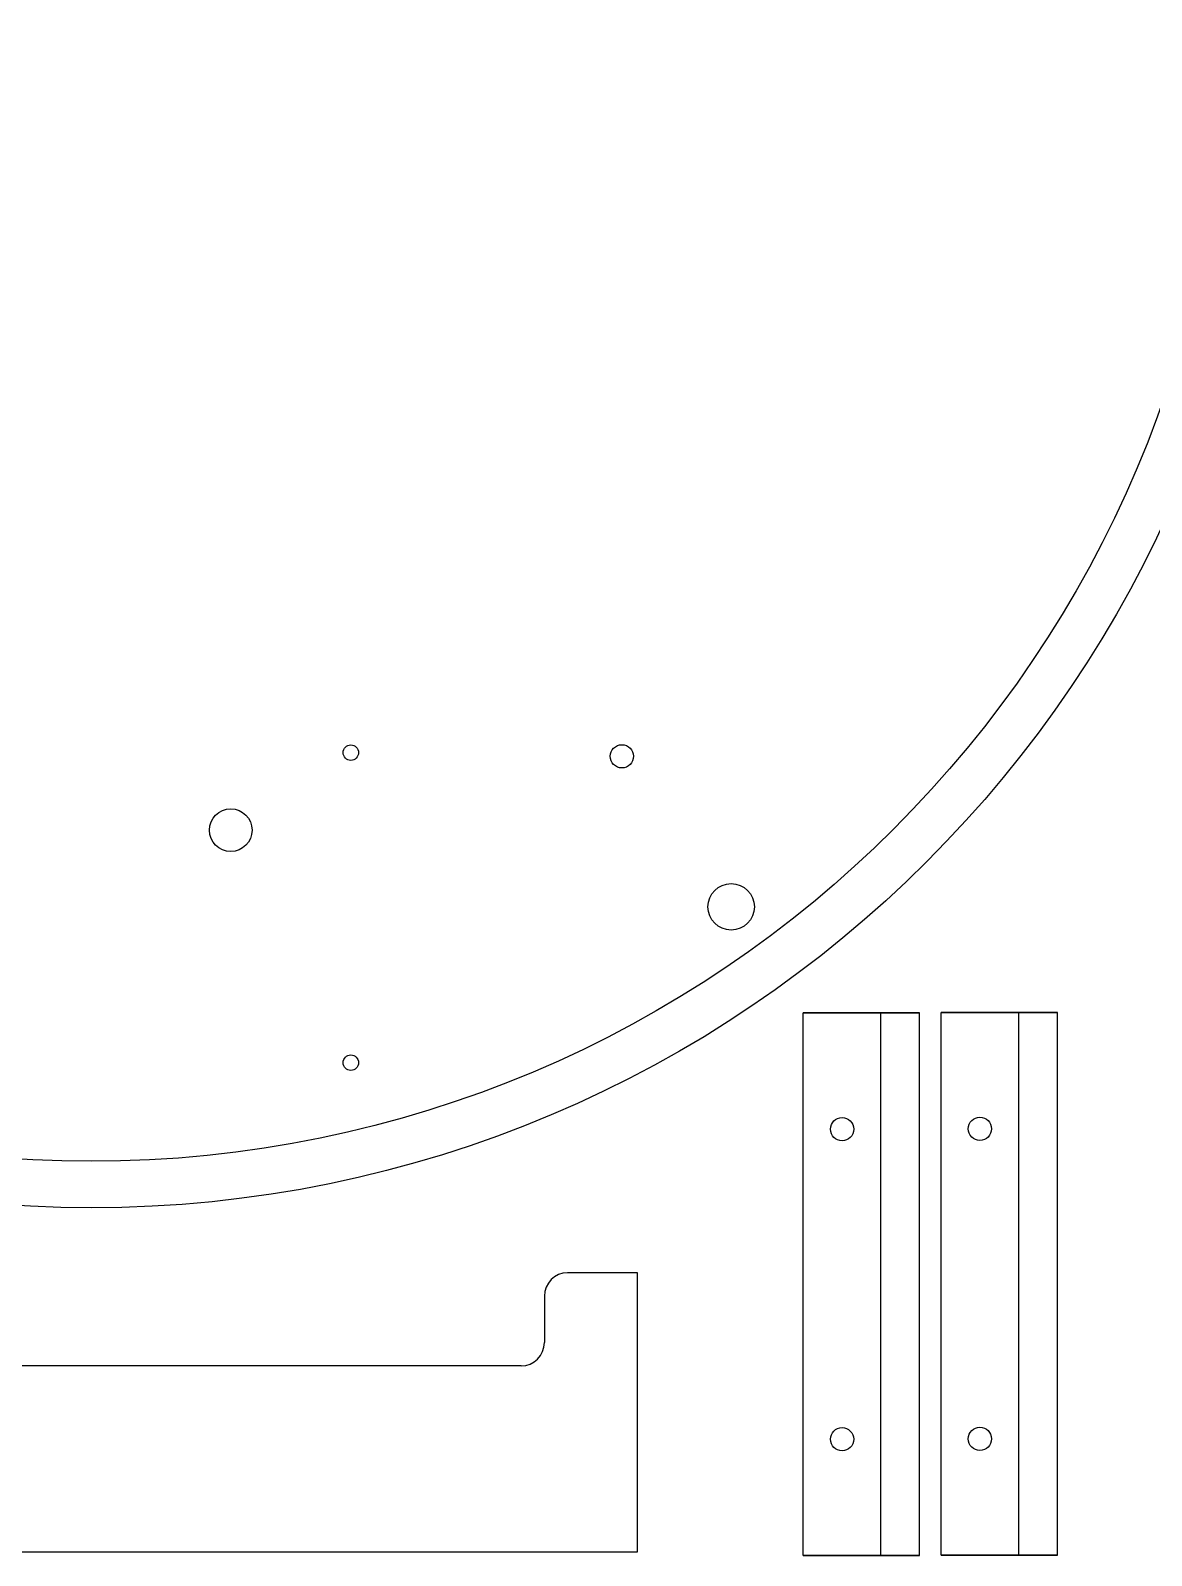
# Model space of a CAD drawing. Extents: x 3 to 696, y -399 to -1.
# Drawn here: x 147.9 to 292.6, y -397.3 to -200.6 of the extents above; entities that cross this region are included whole.
import ezdxf

# ---------------------------------------------------------------- set-up
doc = ezdxf.new("R2010")
doc.units = 0
for name, color, linetype in [('Shape076', 7, 'CONTINUOUS'), ('Shape077', 7, 'CONTINUOUS'), ('Shape078', 7, 'CONTINUOUS'), ('Shape079', 7, 'CONTINUOUS'), ('Shape080', 7, 'CONTINUOUS'), ('Shape081', 7, 'CONTINUOUS'), ('Shape082', 7, 'CONTINUOUS'), ('Shape088', 7, 'CONTINUOUS'), ('Shape089', 7, 'CONTINUOUS'), ('Shape090', 7, 'CONTINUOUS'), ('Shape091', 7, 'CONTINUOUS'), ('Shape092', 7, 'CONTINUOUS'), ('Shape099', 7, 'CONTINUOUS'), ('Shape101', 7, 'CONTINUOUS'), ('Shape123', 7, 'CONTINUOUS'), ('Shape124', 7, 'CONTINUOUS'), ('Shape125', 7, 'CONTINUOUS'), ('Shape126', 7, 'CONTINUOUS'), ('Shape127', 7, 'CONTINUOUS'), ('Shape128', 7, 'CONTINUOUS'), ('Shape129', 7, 'CONTINUOUS'), ('Shape130', 7, 'CONTINUOUS'), ('Shape131', 7, 'CONTINUOUS'), ('Shape132', 7, 'CONTINUOUS'), ('Shape133', 7, 'CONTINUOUS'), ('Shape134', 7, 'CONTINUOUS'), ('Shape135', 7, 'CONTINUOUS'), ('Shape136', 7, 'CONTINUOUS'), ('Shape137', 7, 'CONTINUOUS'), ('Shape138', 7, 'CONTINUOUS'), ('Shape139', 7, 'CONTINUOUS'), ('Shape140', 7, 'CONTINUOUS'), ('Shape141', 7, 'CONTINUOUS'), ('Shape142', 7, 'CONTINUOUS'), ('Shape167', 7, 'CONTINUOUS'), ('Shape173', 7, 'CONTINUOUS'), ('Shape174', 7, 'CONTINUOUS'), ('Shape175', 7, 'CONTINUOUS'), ('Shape176', 7, 'CONTINUOUS'), ('Shape177', 7, 'CONTINUOUS'), ('Shape310', 7, 'CONTINUOUS'), ('Shape311', 7, 'CONTINUOUS'), ('Shape312', 7, 'CONTINUOUS'), ('Shape313', 7, 'CONTINUOUS'), ('Shape314', 7, 'CONTINUOUS'), ('Shape315', 7, 'CONTINUOUS'), ('Shape316', 7, 'CONTINUOUS'), ('Shape317', 7, 'CONTINUOUS'), ('Shape318', 7, 'CONTINUOUS'), ('Shape319', 7, 'CONTINUOUS'), ('Shape321', 7, 'CONTINUOUS'), ('Shape326', 7, 'CONTINUOUS'), ('Shape327', 7, 'CONTINUOUS'), ('Shape328', 7, 'CONTINUOUS'), ('Shape329', 7, 'CONTINUOUS'), ('Shape330', 7, 'CONTINUOUS'), ('Shape331', 7, 'CONTINUOUS'), ('Shape332', 7, 'CONTINUOUS'), ('Shape333', 7, 'CONTINUOUS'), ('Shape334', 7, 'CONTINUOUS'), ('Shape335', 7, 'CONTINUOUS'), ('Shape336', 7, 'CONTINUOUS'), ('Shape337', 7, 'CONTINUOUS'), ('Shape338', 7, 'CONTINUOUS'), ('Shape339', 7, 'CONTINUOUS'), ('Shape341', 7, 'CONTINUOUS'), ('Shape346', 7, 'CONTINUOUS'), ('Shape347', 7, 'CONTINUOUS'), ('Shape348', 7, 'CONTINUOUS'), ('Shape349', 7, 'CONTINUOUS'), ('Shape351', 7, 'CONTINUOUS'), ('Shape352', 7, 'CONTINUOUS'), ('Shape353', 7, 'CONTINUOUS'), ('Shape354', 7, 'CONTINUOUS'), ('Shape355', 7, 'CONTINUOUS'), ('Shape356', 7, 'CONTINUOUS'), ('Shape357', 7, 'CONTINUOUS'), ('Shape362', 7, 'CONTINUOUS'), ('Shape363', 7, 'CONTINUOUS'), ('Shape365', 7, 'CONTINUOUS'), ('Shape382', 7, 'CONTINUOUS'), ('Shape383', 7, 'CONTINUOUS'), ('Shape384', 7, 'CONTINUOUS'), ('Shape385', 7, 'CONTINUOUS'), ('Shape386', 7, 'CONTINUOUS'), ('Shape387', 7, 'CONTINUOUS'), ('Shape388', 7, 'CONTINUOUS'), ('Shape389', 7, 'CONTINUOUS'), ('Shape390', 7, 'CONTINUOUS'), ('Shape391', 7, 'CONTINUOUS'), ('Shape392', 7, 'CONTINUOUS'), ('Shape393', 7, 'CONTINUOUS'), ('Shape394', 7, 'CONTINUOUS'), ('Shape395', 7, 'CONTINUOUS'), ('Shape396', 7, 'CONTINUOUS'), ('Shape397', 7, 'CONTINUOUS'), ('Shape398', 7, 'CONTINUOUS'), ('Shape399', 7, 'CONTINUOUS'), ('Shape400', 7, 'CONTINUOUS'), ('Shape401', 7, 'CONTINUOUS'), ('Shape402', 7, 'CONTINUOUS'), ('Shape403', 7, 'CONTINUOUS'), ('Shape404', 7, 'CONTINUOUS'), ('Shape405', 7, 'CONTINUOUS'), ('Shape406', 7, 'CONTINUOUS'), ('Shape407', 7, 'CONTINUOUS'), ('Shape408', 7, 'CONTINUOUS'), ('Shape409', 7, 'CONTINUOUS'), ('Shape410', 7, 'CONTINUOUS'), ('Shape411', 7, 'CONTINUOUS'), ('Shape412', 7, 'CONTINUOUS'), ('Shape413', 7, 'CONTINUOUS'), ('Shape414', 7, 'CONTINUOUS'), ('Shape415', 7, 'CONTINUOUS'), ('Shape416', 7, 'CONTINUOUS'), ('Shape417', 7, 'CONTINUOUS'), ('Shape418', 7, 'CONTINUOUS'), ('Shape419', 7, 'CONTINUOUS'), ('Shape420', 7, 'CONTINUOUS'), ('Shape421', 7, 'CONTINUOUS'), ('Shape422', 7, 'CONTINUOUS'), ('Shape423', 7, 'CONTINUOUS'), ('Shape424', 7, 'CONTINUOUS'), ('Shape425', 7, 'CONTINUOUS'), ('Shape426', 7, 'CONTINUOUS'), ('Shape427', 7, 'CONTINUOUS'), ('Shape428', 7, 'CONTINUOUS'), ('Shape429', 7, 'CONTINUOUS'), ('Shape430', 7, 'CONTINUOUS'), ('Shape431', 7, 'CONTINUOUS'), ('Shape432', 7, 'CONTINUOUS'), ('Shape433', 7, 'CONTINUOUS'), ('Shape434', 7, 'CONTINUOUS'), ('Shape435', 7, 'CONTINUOUS'), ('Shape436', 7, 'CONTINUOUS'), ('Shape437', 7, 'CONTINUOUS'), ('Shape438', 7, 'CONTINUOUS'), ('Shape439', 7, 'CONTINUOUS'), ('Shape440', 7, 'CONTINUOUS'), ('Shape441', 7, 'CONTINUOUS'), ('Shape442', 7, 'CONTINUOUS'), ('Shape443', 7, 'CONTINUOUS'), ('Shape444', 7, 'CONTINUOUS'), ('Shape445', 7, 'CONTINUOUS'), ('Shape446', 7, 'CONTINUOUS'), ('Shape447', 7, 'CONTINUOUS'), ('Shape448', 7, 'CONTINUOUS'), ('Shape449', 7, 'CONTINUOUS'), ('Shape450', 7, 'CONTINUOUS'), ('Shape451', 7, 'CONTINUOUS'), ('Shape452', 7, 'CONTINUOUS'), ('Shape453', 7, 'CONTINUOUS'), ('Shape454', 7, 'CONTINUOUS'), ('Shape455', 7, 'CONTINUOUS'), ('Shape456', 7, 'CONTINUOUS'), ('Shape457', 7, 'CONTINUOUS'), ('Shape458', 7, 'CONTINUOUS'), ('Shape459', 7, 'CONTINUOUS'), ('Shape460', 7, 'CONTINUOUS'), ('Shape461', 7, 'CONTINUOUS'), ('Shape462', 7, 'CONTINUOUS'), ('Shape463', 7, 'CONTINUOUS'), ('Shape464', 7, 'CONTINUOUS'), ('Shape465', 7, 'CONTINUOUS'), ('Shape466', 7, 'CONTINUOUS'), ('Shape467', 7, 'CONTINUOUS'), ('Shape468', 7, 'CONTINUOUS'), ('Shape469', 7, 'CONTINUOUS'), ('Shape470', 7, 'CONTINUOUS'), ('Shape471', 7, 'CONTINUOUS'), ('Shape472', 7, 'CONTINUOUS'), ('Shape473', 7, 'CONTINUOUS'), ('Shape474', 7, 'CONTINUOUS'), ('Shape475', 7, 'CONTINUOUS'), ('Shape476', 7, 'CONTINUOUS'), ('Shape477', 7, 'CONTINUOUS')]:
    doc.layers.add(name, color=color, linetype=linetype)

msp = doc.modelspace()

# ---------------------------------------------------------------- linework, layer by layer
at = {"layer": 'Shape076'}
msp.add_circle((155.775, -199.971), 152.5, dxfattribs=at)
at = {"layer": 'Shape077'}
msp.add_circle((155.775, -199.971), 152.5, dxfattribs=at)
at = {"layer": 'Shape078'}
msp.add_circle((155.775, -199.971), 152.5, dxfattribs=at)
at = {"layer": 'Shape079'}
msp.add_circle((155.775, -199.971), 146.5, dxfattribs=at)
at = {"layer": 'Shape080'}
msp.add_circle((155.775, -199.971), 152.5, dxfattribs=at)
at = {"layer": 'Shape081'}
msp.add_circle((155.775, -199.971), 146.5, dxfattribs=at)
at = {"layer": 'Shape082'}
msp.add_circle((155.775, -199.971), 146.5, dxfattribs=at)
at = {"layer": 'Shape088'}
msp.add_circle((189.275, -333.746), 1, dxfattribs=at)
at = {"layer": 'Shape089'}
msp.add_circle((173.775, -303.746), 2.75, dxfattribs=at)
at = {"layer": 'Shape090'}
msp.add_circle((189.275, -293.746), 1, dxfattribs=at)
at = {"layer": 'Shape091'}
msp.add_circle((238.359, -313.638), 3, dxfattribs=at)
at = {"layer": 'Shape092'}
msp.add_circle((224.252, -294.221), 1.5, dxfattribs=at)
at = {"layer": 'Shape099'}
msp.add_circle((155.775, -199.971), 146.5, dxfattribs=at)
at = {"layer": 'Shape101'}
msp.add_circle((155.775, -199.971), 146.5, dxfattribs=at)
at = {"layer": 'Shape123'}
msp.add_circle((189.275, -333.746), 1, dxfattribs=at)
at = {"layer": 'Shape124'}
msp.add_line((190.275, -333.746, 12), (190.275, -333.746), dxfattribs=at)
at = {"layer": 'Shape125'}
msp.add_circle((189.275, -333.746), 1, dxfattribs=at)
at = {"layer": 'Shape126'}
msp.add_line((190.275, -333.746, 12), (190.275, -333.746), dxfattribs=at)
at = {"layer": 'Shape127'}
msp.add_circle((173.775, -303.746), 2.75, dxfattribs=at)
at = {"layer": 'Shape128'}
msp.add_line((176.525, -303.746, 12), (176.525, -303.746), dxfattribs=at)
at = {"layer": 'Shape129'}
msp.add_circle((173.775, -303.746), 2.75, dxfattribs=at)
at = {"layer": 'Shape130'}
msp.add_line((176.525, -303.746, 12), (176.525, -303.746), dxfattribs=at)
at = {"layer": 'Shape131'}
msp.add_circle((189.275, -293.746), 1, dxfattribs=at)
at = {"layer": 'Shape132'}
msp.add_line((190.275, -293.746, 12), (190.275, -293.746), dxfattribs=at)
at = {"layer": 'Shape133'}
msp.add_circle((189.275, -293.746), 1, dxfattribs=at)
at = {"layer": 'Shape134'}
msp.add_line((190.275, -293.746, 12), (190.275, -293.746), dxfattribs=at)
at = {"layer": 'Shape135'}
msp.add_circle((238.359, -313.638), 3, dxfattribs=at)
at = {"layer": 'Shape136'}
msp.add_line((241.359, -313.638, 12), (241.359, -313.638), dxfattribs=at)
at = {"layer": 'Shape137'}
msp.add_circle((238.359, -313.638), 3, dxfattribs=at)
at = {"layer": 'Shape138'}
msp.add_line((241.359, -313.638, 12), (241.359, -313.638), dxfattribs=at)
at = {"layer": 'Shape139'}
msp.add_circle((224.252, -294.221), 1.5, dxfattribs=at)
at = {"layer": 'Shape140'}
msp.add_line((225.752, -294.221, 12), (225.752, -294.221), dxfattribs=at)
at = {"layer": 'Shape141'}
msp.add_circle((224.252, -294.221), 1.5, dxfattribs=at)
at = {"layer": 'Shape142'}
msp.add_line((225.752, -294.221, 12), (225.752, -294.221), dxfattribs=at)
at = {"layer": 'Shape167'}
msp.add_circle((155.775, -199.971), 146.5, dxfattribs=at)
at = {"layer": 'Shape173'}
msp.add_circle((189.275, -333.746), 1, dxfattribs=at)
at = {"layer": 'Shape174'}
msp.add_circle((173.775, -303.746), 2.75, dxfattribs=at)
at = {"layer": 'Shape175'}
msp.add_circle((189.275, -293.746), 1, dxfattribs=at)
at = {"layer": 'Shape176'}
msp.add_circle((238.359, -313.638), 3, dxfattribs=at)
at = {"layer": 'Shape177'}
msp.add_circle((224.252, -294.221), 1.5, dxfattribs=at)
at = {"layer": 'Shape310'}
msp.add_line((226.254, -360.857), (217.254, -360.857), dxfattribs=at)
at = {"layer": 'Shape311'}
msp.add_line((217.254, -360.857), (217.254, -360.857, 12), dxfattribs=at)
at = {"layer": 'Shape312'}
msp.add_line((226.254, -360.857), (226.254, -360.857, 12), dxfattribs=at)
at = {"layer": 'Shape313'}
msp.add_line((226.254, -360.857, 12), (217.254, -360.857, 12), dxfattribs=at)
at = {"layer": 'Shape314'}
msp.add_line((226.254, -360.857), (217.254, -360.857), dxfattribs=at)
at = {"layer": 'Shape315'}
msp.add_arc((217.254, -363.857), 3, 90, 180, dxfattribs=at)
at = {"layer": 'Shape316'}
msp.add_line((226.254, -396.857), (226.254, -360.857), dxfattribs=at)
at = {"layer": 'Shape317'}
msp.add_line((214.254, -363.857), (214.254, -369.857), dxfattribs=at)
at = {"layer": 'Shape318'}
msp.add_line((79.2541, -396.857), (226.254, -396.857), dxfattribs=at)
at = {"layer": 'Shape319'}
msp.add_arc((211.254, -369.857), 3, -90, 0, dxfattribs=at)
at = {"layer": 'Shape321'}
msp.add_line((211.254, -372.857), (94.2541, -372.857), dxfattribs=at)
at = {"layer": 'Shape326'}
msp.add_arc((217.254, -363.857), 3, 90, 180, dxfattribs=at)
at = {"layer": 'Shape327'}
msp.add_line((217.254, -360.857), (217.254, -360.857, 12), dxfattribs=at)
at = {"layer": 'Shape328'}
msp.add_line((214.254, -363.857), (214.254, -363.857, 12), dxfattribs=at)
at = {"layer": 'Shape329'}
msp.add_arc((217.254, -363.857, 12), 3, 90, 180, dxfattribs=at)
at = {"layer": 'Shape330'}
msp.add_line((226.254, -396.857), (226.254, -396.857, 12), dxfattribs=at)
at = {"layer": 'Shape331'}
msp.add_line((226.254, -360.857), (226.254, -360.857, 12), dxfattribs=at)
at = {"layer": 'Shape332'}
msp.add_line((226.254, -396.857), (226.254, -360.857), dxfattribs=at)
at = {"layer": 'Shape333'}
msp.add_line((226.254, -396.857, 12), (226.254, -360.857, 12), dxfattribs=at)
at = {"layer": 'Shape334'}
msp.add_line((226.254, -360.857, 12), (217.254, -360.857, 12), dxfattribs=at)
at = {"layer": 'Shape335'}
msp.add_arc((217.254, -363.857, 12), 3, 90, 180, dxfattribs=at)
at = {"layer": 'Shape336'}
msp.add_line((226.254, -396.857, 12), (226.254, -360.857, 12), dxfattribs=at)
at = {"layer": 'Shape337'}
msp.add_line((214.254, -363.857, 12), (214.254, -369.857, 12), dxfattribs=at)
at = {"layer": 'Shape338'}
msp.add_line((79.2541, -396.857, 12), (226.254, -396.857, 12), dxfattribs=at)
at = {"layer": 'Shape339'}
msp.add_arc((211.254, -369.857, 12), 3, -90, 0, dxfattribs=at)
at = {"layer": 'Shape341'}
msp.add_line((211.254, -372.857, 12), (94.2541, -372.857, 12), dxfattribs=at)
at = {"layer": 'Shape346'}
msp.add_line((214.254, -363.857), (214.254, -369.857), dxfattribs=at)
at = {"layer": 'Shape347'}
msp.add_line((214.254, -363.857), (214.254, -363.857, 12), dxfattribs=at)
at = {"layer": 'Shape348'}
msp.add_line((214.254, -369.857), (214.254, -369.857, 12), dxfattribs=at)
at = {"layer": 'Shape349'}
msp.add_line((214.254, -363.857, 12), (214.254, -369.857, 12), dxfattribs=at)
at = {"layer": 'Shape351'}
msp.add_line((226.254, -396.857), (226.254, -396.857, 12), dxfattribs=at)
at = {"layer": 'Shape352'}
msp.add_line((79.2541, -396.857), (226.254, -396.857), dxfattribs=at)
at = {"layer": 'Shape353'}
msp.add_line((79.2541, -396.857, 12), (226.254, -396.857, 12), dxfattribs=at)
at = {"layer": 'Shape354'}
msp.add_arc((211.254, -369.857), 3, -90, 0, dxfattribs=at)
at = {"layer": 'Shape355'}
msp.add_line((214.254, -369.857), (214.254, -369.857, 12), dxfattribs=at)
at = {"layer": 'Shape356'}
msp.add_line((211.254, -372.857), (211.254, -372.857, 12), dxfattribs=at)
at = {"layer": 'Shape357'}
msp.add_arc((211.254, -369.857, 12), 3, -90, 0, dxfattribs=at)
at = {"layer": 'Shape362'}
msp.add_line((211.254, -372.857), (94.2541, -372.857), dxfattribs=at)
at = {"layer": 'Shape363'}
msp.add_line((211.254, -372.857), (211.254, -372.857, 12), dxfattribs=at)
at = {"layer": 'Shape365'}
msp.add_line((211.254, -372.857, 12), (94.2541, -372.857, 12), dxfattribs=at)
at = {"layer": 'Shape382'}
msp.add_line((275.46, -397.275, 8), (275.46, -327.275, 8), dxfattribs=at)
at = {"layer": 'Shape383'}
msp.add_line((275.46, -397.275, 8), (265.46, -397.275, 8), dxfattribs=at)
at = {"layer": 'Shape384'}
msp.add_line((275.46, -327.275, 8), (265.46, -327.275, 8), dxfattribs=at)
at = {"layer": 'Shape385'}
msp.add_line((265.46, -397.275, 8), (265.46, -327.275, 8), dxfattribs=at)
at = {"layer": 'Shape386'}
msp.add_circle((270.46, -342.275), 1.5, dxfattribs=at)
at = {"layer": 'Shape387'}
msp.add_circle((270.46, -382.275), 1.5, dxfattribs=at)
at = {"layer": 'Shape388'}
msp.add_line((275.46, -397.275, 8), (275.46, -327.275, 8), dxfattribs=at)
at = {"layer": 'Shape389'}
msp.add_line((275.46, -397.275, 4), (275.46, -327.275, 4), dxfattribs=at)
at = {"layer": 'Shape390'}
msp.add_line((275.46, -397.275, 8), (275.46, -397.275, 4), dxfattribs=at)
at = {"layer": 'Shape391'}
msp.add_line((275.46, -327.275, 8), (275.46, -327.275, 4), dxfattribs=at)
at = {"layer": 'Shape392'}
msp.add_line((275.46, -397.275, 8), (265.46, -397.275, 8), dxfattribs=at)
at = {"layer": 'Shape393'}
msp.add_line((265.46, -397.275), (265.46, -397.275, 8), dxfattribs=at)
at = {"layer": 'Shape394'}
msp.add_line((265.46, -397.275), (280.46, -397.275), dxfattribs=at)
at = {"layer": 'Shape395'}
msp.add_line((280.46, -397.275, 4), (280.46, -397.275), dxfattribs=at)
at = {"layer": 'Shape396'}
msp.add_line((280.46, -397.275, 4), (275.46, -397.275, 4), dxfattribs=at)
at = {"layer": 'Shape397'}
msp.add_line((275.46, -397.275, 8), (275.46, -397.275, 4), dxfattribs=at)
at = {"layer": 'Shape398'}
msp.add_line((275.46, -327.275, 8), (265.46, -327.275, 8), dxfattribs=at)
at = {"layer": 'Shape399'}
msp.add_line((265.46, -327.275), (265.46, -327.275, 8), dxfattribs=at)
at = {"layer": 'Shape400'}
msp.add_line((265.46, -327.275), (280.46, -327.275), dxfattribs=at)
at = {"layer": 'Shape401'}
msp.add_line((280.46, -327.275, 4), (280.46, -327.275), dxfattribs=at)
at = {"layer": 'Shape402'}
msp.add_line((280.46, -327.275, 4), (275.46, -327.275, 4), dxfattribs=at)
at = {"layer": 'Shape403'}
msp.add_line((275.46, -327.275, 8), (275.46, -327.275, 4), dxfattribs=at)
at = {"layer": 'Shape404'}
msp.add_line((265.46, -397.275), (265.46, -327.275), dxfattribs=at)
at = {"layer": 'Shape405'}
msp.add_line((265.46, -397.275, 8), (265.46, -327.275, 8), dxfattribs=at)
at = {"layer": 'Shape406'}
msp.add_line((265.46, -397.275), (265.46, -397.275, 8), dxfattribs=at)
at = {"layer": 'Shape407'}
msp.add_line((265.46, -327.275), (265.46, -327.275, 8), dxfattribs=at)
at = {"layer": 'Shape408'}
msp.add_circle((270.46, -342.275), 1.5, dxfattribs=at)
at = {"layer": 'Shape409'}
msp.add_line((271.96, -342.275, 8), (271.96, -342.275), dxfattribs=at)
at = {"layer": 'Shape410'}
msp.add_circle((270.46, -342.275), 1.5, dxfattribs=at)
at = {"layer": 'Shape411'}
msp.add_line((271.96, -342.275, 8), (271.96, -342.275), dxfattribs=at)
at = {"layer": 'Shape412'}
msp.add_circle((270.46, -382.275), 1.5, dxfattribs=at)
at = {"layer": 'Shape413'}
msp.add_line((271.96, -382.275, 8), (271.96, -382.275), dxfattribs=at)
at = {"layer": 'Shape414'}
msp.add_circle((270.46, -382.275), 1.5, dxfattribs=at)
at = {"layer": 'Shape415'}
msp.add_line((271.96, -382.275, 8), (271.96, -382.275), dxfattribs=at)
at = {"layer": 'Shape416'}
msp.add_line((280.46, -397.275, 4), (280.46, -327.275, 4), dxfattribs=at)
at = {"layer": 'Shape417'}
msp.add_line((275.46, -397.275, 4), (275.46, -327.275, 4), dxfattribs=at)
at = {"layer": 'Shape418'}
msp.add_line((280.46, -397.275, 4), (275.46, -397.275, 4), dxfattribs=at)
at = {"layer": 'Shape419'}
msp.add_line((280.46, -327.275, 4), (275.46, -327.275, 4), dxfattribs=at)
at = {"layer": 'Shape420'}
msp.add_line((265.46, -397.275), (265.46, -327.275), dxfattribs=at)
at = {"layer": 'Shape421'}
msp.add_line((265.46, -397.275), (280.46, -397.275), dxfattribs=at)
at = {"layer": 'Shape422'}
msp.add_line((265.46, -327.275), (280.46, -327.275), dxfattribs=at)
at = {"layer": 'Shape423'}
msp.add_line((280.46, -397.275), (280.46, -327.275), dxfattribs=at)
at = {"layer": 'Shape424'}
msp.add_circle((270.46, -342.275), 1.5, dxfattribs=at)
at = {"layer": 'Shape425'}
msp.add_circle((270.46, -382.275), 1.5, dxfattribs=at)
at = {"layer": 'Shape426'}
msp.add_line((280.46, -397.275, 4), (280.46, -327.275, 4), dxfattribs=at)
at = {"layer": 'Shape427'}
msp.add_line((280.46, -397.275), (280.46, -327.275), dxfattribs=at)
at = {"layer": 'Shape428'}
msp.add_line((280.46, -397.275, 4), (280.46, -397.275), dxfattribs=at)
at = {"layer": 'Shape429'}
msp.add_line((280.46, -327.275, 4), (280.46, -327.275), dxfattribs=at)
at = {"layer": 'Shape430'}
msp.add_line((257.669, -397.326, 8), (257.669, -327.326, 8), dxfattribs=at)
at = {"layer": 'Shape431'}
msp.add_line((257.669, -397.326, 8), (247.669, -397.326, 8), dxfattribs=at)
at = {"layer": 'Shape432'}
msp.add_line((257.669, -327.326, 8), (247.669, -327.326, 8), dxfattribs=at)
at = {"layer": 'Shape433'}
msp.add_line((247.669, -397.326, 8), (247.669, -327.326, 8), dxfattribs=at)
at = {"layer": 'Shape434'}
msp.add_circle((252.669, -342.326), 1.5, dxfattribs=at)
at = {"layer": 'Shape435'}
msp.add_circle((252.669, -382.326), 1.5, dxfattribs=at)
at = {"layer": 'Shape436'}
msp.add_line((257.669, -397.326, 8), (257.669, -327.326, 8), dxfattribs=at)
at = {"layer": 'Shape437'}
msp.add_line((257.669, -397.326, 4), (257.669, -327.326, 4), dxfattribs=at)
at = {"layer": 'Shape438'}
msp.add_line((257.669, -397.326, 8), (257.669, -397.326, 4), dxfattribs=at)
at = {"layer": 'Shape439'}
msp.add_line((257.669, -327.326, 8), (257.669, -327.326, 4), dxfattribs=at)
at = {"layer": 'Shape440'}
msp.add_line((257.669, -397.326, 8), (247.669, -397.326, 8), dxfattribs=at)
at = {"layer": 'Shape441'}
msp.add_line((247.669, -397.326), (247.669, -397.326, 8), dxfattribs=at)
at = {"layer": 'Shape442'}
msp.add_line((247.669, -397.326), (262.669, -397.326), dxfattribs=at)
at = {"layer": 'Shape443'}
msp.add_line((262.669, -397.326, 4), (262.669, -397.326), dxfattribs=at)
at = {"layer": 'Shape444'}
msp.add_line((262.669, -397.326, 4), (257.669, -397.326, 4), dxfattribs=at)
at = {"layer": 'Shape445'}
msp.add_line((257.669, -397.326, 8), (257.669, -397.326, 4), dxfattribs=at)
at = {"layer": 'Shape446'}
msp.add_line((257.669, -327.326, 8), (247.669, -327.326, 8), dxfattribs=at)
at = {"layer": 'Shape447'}
msp.add_line((247.669, -327.326), (247.669, -327.326, 8), dxfattribs=at)
at = {"layer": 'Shape448'}
msp.add_line((247.669, -327.326), (262.669, -327.326), dxfattribs=at)
at = {"layer": 'Shape449'}
msp.add_line((262.669, -327.326, 4), (262.669, -327.326), dxfattribs=at)
at = {"layer": 'Shape450'}
msp.add_line((262.669, -327.326, 4), (257.669, -327.326, 4), dxfattribs=at)
at = {"layer": 'Shape451'}
msp.add_line((257.669, -327.326, 8), (257.669, -327.326, 4), dxfattribs=at)
at = {"layer": 'Shape452'}
msp.add_line((247.669, -397.326), (247.669, -327.326), dxfattribs=at)
at = {"layer": 'Shape453'}
msp.add_line((247.669, -397.326, 8), (247.669, -327.326, 8), dxfattribs=at)
at = {"layer": 'Shape454'}
msp.add_line((247.669, -397.326), (247.669, -397.326, 8), dxfattribs=at)
at = {"layer": 'Shape455'}
msp.add_line((247.669, -327.326), (247.669, -327.326, 8), dxfattribs=at)
at = {"layer": 'Shape456'}
msp.add_circle((252.669, -342.326), 1.5, dxfattribs=at)
at = {"layer": 'Shape457'}
msp.add_line((254.169, -342.326, 8), (254.169, -342.326), dxfattribs=at)
at = {"layer": 'Shape458'}
msp.add_circle((252.669, -342.326), 1.5, dxfattribs=at)
at = {"layer": 'Shape459'}
msp.add_line((254.169, -342.326, 8), (254.169, -342.326), dxfattribs=at)
at = {"layer": 'Shape460'}
msp.add_circle((252.669, -382.326), 1.5, dxfattribs=at)
at = {"layer": 'Shape461'}
msp.add_line((254.169, -382.326, 8), (254.169, -382.326), dxfattribs=at)
at = {"layer": 'Shape462'}
msp.add_circle((252.669, -382.326), 1.5, dxfattribs=at)
at = {"layer": 'Shape463'}
msp.add_line((254.169, -382.326, 8), (254.169, -382.326), dxfattribs=at)
at = {"layer": 'Shape464'}
msp.add_line((262.669, -397.326, 4), (262.669, -327.326, 4), dxfattribs=at)
at = {"layer": 'Shape465'}
msp.add_line((257.669, -397.326, 4), (257.669, -327.326, 4), dxfattribs=at)
at = {"layer": 'Shape466'}
msp.add_line((262.669, -397.326, 4), (257.669, -397.326, 4), dxfattribs=at)
at = {"layer": 'Shape467'}
msp.add_line((262.669, -327.326, 4), (257.669, -327.326, 4), dxfattribs=at)
at = {"layer": 'Shape468'}
msp.add_line((247.669, -397.326), (247.669, -327.326), dxfattribs=at)
at = {"layer": 'Shape469'}
msp.add_line((247.669, -397.326), (262.669, -397.326), dxfattribs=at)
at = {"layer": 'Shape470'}
msp.add_line((247.669, -327.326), (262.669, -327.326), dxfattribs=at)
at = {"layer": 'Shape471'}
msp.add_line((262.669, -397.326), (262.669, -327.326), dxfattribs=at)
at = {"layer": 'Shape472'}
msp.add_circle((252.669, -342.326), 1.5, dxfattribs=at)
at = {"layer": 'Shape473'}
msp.add_circle((252.669, -382.326), 1.5, dxfattribs=at)
at = {"layer": 'Shape474'}
msp.add_line((262.669, -397.326, 4), (262.669, -327.326, 4), dxfattribs=at)
at = {"layer": 'Shape475'}
msp.add_line((262.669, -397.326), (262.669, -327.326), dxfattribs=at)
at = {"layer": 'Shape476'}
msp.add_line((262.669, -397.326, 4), (262.669, -397.326), dxfattribs=at)
at = {"layer": 'Shape477'}
msp.add_line((262.669, -327.326, 4), (262.669, -327.326), dxfattribs=at)

doc.saveas('drawing.dxf')
